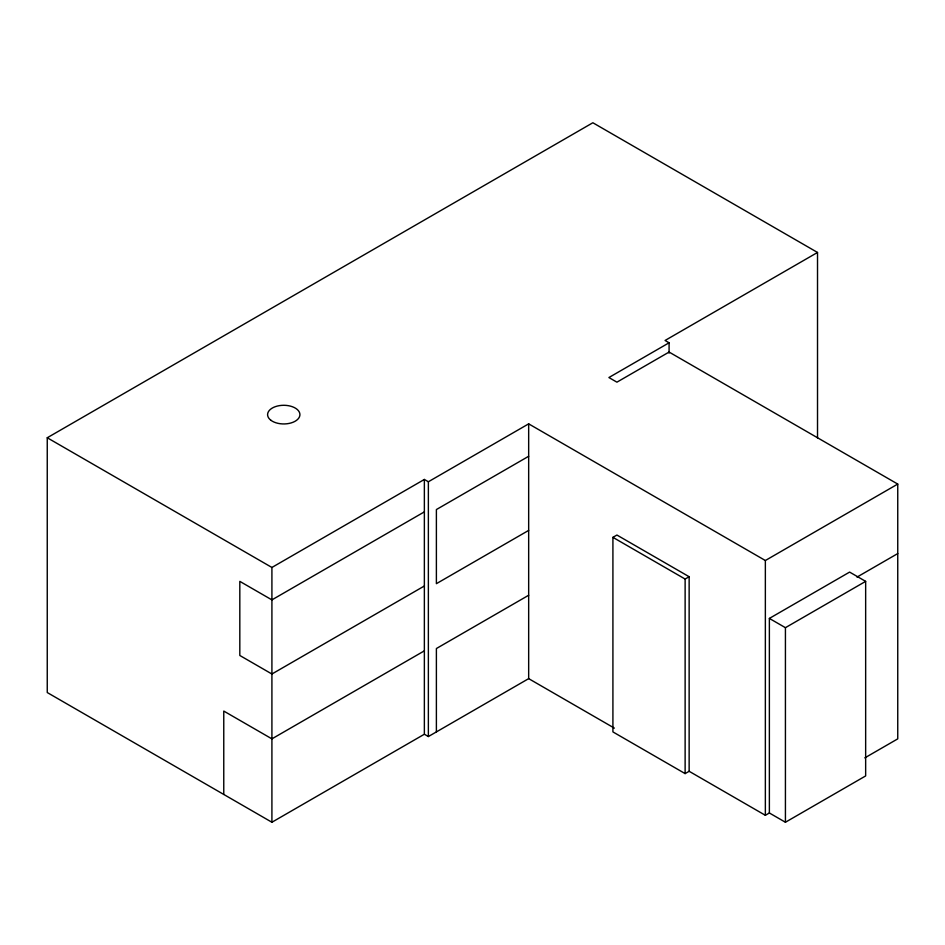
<?xml version="1.0" encoding="UTF-8"?>
<svg xmlns="http://www.w3.org/2000/svg" width="945" height="945" viewBox="0 0 945 945"><rect width="100%" height="100%" fill="white"/><g stroke="black" fill="none" stroke-linecap="round" stroke-linejoin="round"><path stroke-width="1.42" d="M817.519 438.031L817.519 252.457L592.858 122.755L47.25 437.759L47.25 692.543L271.912 822.245L424.364 734.23L424.364 479.446L428.368 481.761L528.668 423.856L765.355 560.515L897.75 484.076L897.75 738.86L864.817 757.878M47.25 437.759L271.912 567.461L424.364 479.446M817.519 252.457L665.067 340.472L669.084 342.787L669.084 353.099M669.084 342.787L608.899 377.539L616.92 382.17L669.084 352.06L897.75 484.076M424.364 511.871L271.912 599.886L239.817 581.364L239.817 655.476L271.912 674.009L424.364 585.994M528.668 456.281L436.389 509.556L436.389 583.679L528.668 530.405M689.141 771.285L685.125 773.601L612.915 731.914L612.915 537.351L616.92 535.035L689.141 576.722L689.141 771.285L765.355 815.299L769.372 812.983L785.425 822.245L865.655 775.928L865.655 581.364L849.614 572.091L769.372 618.42L769.372 812.983M424.364 650.845L271.912 738.86L223.764 711.065L223.764 794.45M528.668 595.255L436.389 648.53L436.389 731.914M612.915 537.351L685.125 579.049L689.141 576.722M424.364 734.23L428.368 736.545L528.668 678.64L614.368 728.122M856.997 577.1L897.75 553.569M769.372 618.42L785.425 627.681L865.655 581.364M785.425 627.681L785.425 822.245M765.355 560.515L765.355 815.299M685.125 579.049L685.125 773.601M528.668 423.856L528.668 678.64M428.368 481.761L428.368 736.545M271.912 567.461L271.912 822.245M270.931 420.301A16.171 9.332 0 0 0 298.691 418.198A16.171 9.332 0 0 0 281.645 405.37A16.171 9.332 0 0 0 270.931 420.301"/></g></svg>
